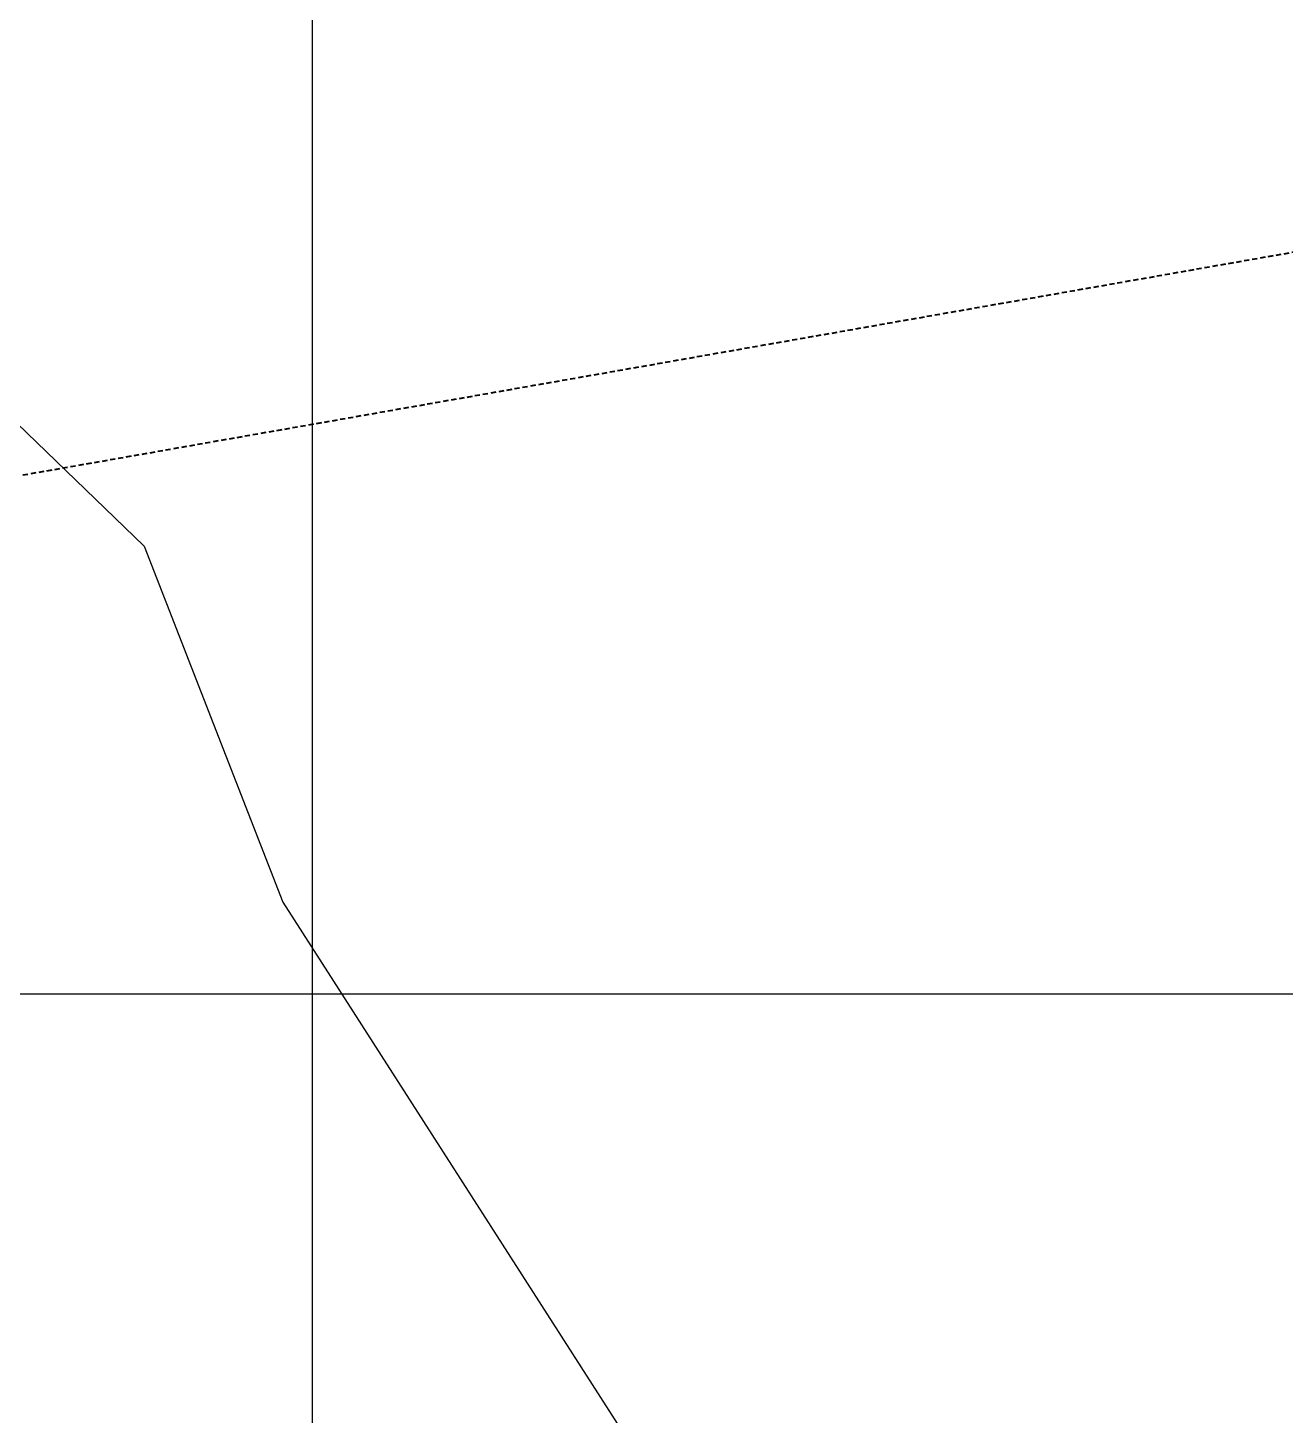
# Model space of a CAD drawing. Header units: millimetres. Extents: x 736950 to 738835, y 8500595 to 8502131.
# Drawn here: x 738190.27 to 738233.22, y 8501385.61 to 8501432.99 of the extents above; entities that cross this region are included whole.
import ezdxf

# ---------------------------------------------------------------- set-up
doc = ezdxf.new("R2010")
doc.units = ezdxf.units.MM
doc.linetypes.add('DASHED', pattern=[0.75, 0.5, -0.25])
for name, color, linetype, lineweight in [('COTAS', 40, 'Continuous', 5), ('PERIMETRO', 7, 'Continuous', 35), ('saiwite', 5, 'Continuous', 5)]:
    doc.layers.add(name, color=color, linetype=linetype, lineweight=lineweight)
doc.layers.add('Cuadricula Coordenadas', color=5, linetype='Continuous')
doc.styles.add('COTAS', font='arial.ttf')
doc.dimstyles.new('Copy of GenDist', dxfattribs={"dimtxt": 0.5, "dimasz": 2, "dimexe": 0.18, "dimexo": 0.0625, "dimgap": 1, "dimtad": 2, "dimzin": 1, "dimdsep": 46, "dimtxsty": 'COTAS', "dimcen": 0.09, "dimse1": 1, "dimse2": 1, "dimsd1": 1, "dimsd2": 1, "dimadec": 0, "dimazin": 0, "dimtfac": 1, "dimtofl": 0, "dimtmove": 0, "dimatfit": 3, "dimfxl": 1, "dimtolj": 1, "dimtzin": 0, "dimarcsym": 0})

# ---------------------------------------------------------------- blocks, each defined once
blk = doc.blocks.new('*D165')
at = {"layer": 'Defpoints', "color": 0, "transparency": 16777216}
for p in [(738505.2945807904, 8501473.002765065), (738158.5425738313, 8501412.173509907), (738158.6303101948, 8501411.673376212)]:
    blk.add_point(p, dxfattribs=at)
at = {"layer": 'COTAS', "color": 0, "transparency": 16777216, "insert": (738332.2232406659, 8501440.851429885), "char_height": 0.5, "attachment_point": 5, "rotation": 9.949916505918994, "style": 'COTAS'}
blk.add_mtext('\\A1;352.05', dxfattribs=at)

msp = doc.modelspace()

# ---------------------------------------------------------------- linework, layer by layer
at = {"layer": 'Cuadricula Coordenadas', "color": 8}
for p, q in [((738200, 8500595.507225098), (738200, 8502130.641312934)), ((736950.2264744169, 8501400), (738552.8979275209, 8501400))]:
    msp.add_line(p, q, dxfattribs=at)
at = {"layer": 'PERIMETRO', "linetype": 'DASHED', "ltscale": 0.35}
msp.add_lwpolyline([(738505.2945807902, 8501473.002765065), (738158.5425738312, 8501412.173509907), (738158.5425738312, 8501412.173509907), (738158.5425738312, 8501412.173509907), (738158.5425738312, 8501412.173509907), (738042.3158710625, 8501381.498171696), (737981.1961052574, 8501351.494217444), (737950.6537477591, 8501343.089650117), (737921.3905846927, 8501338.747753197), (737870.7162104911, 8501338.053293455), (737782.1367684584, 8501322.717628885), (737738.6411665253, 8501340.79069492), (737735.1536829113, 8501350.925961591), (737703.608889051, 8501372.260051185), (737683.200969866, 8501281.329551859)], dxfattribs=at)
at = {"layer": 'saiwite'}
for p, q in [((738177.5521815603, 8501431.402632385), (738194.2488997083, 8501415.286438635)), ((738194.2488997083, 8501415.286438635), (738198.9817577752, 8501403.13131973)), ((738198.9817577752, 8501403.13131973), (738227.0209752459, 8501359.462088788))]:
    msp.add_line(p, q, dxfattribs=at)

# ---------------------------------------------------------------- dimensions: what is measured, and where the dimension line sits
at = {"layer": 'COTAS'}
dim = msp.add_aligned_dim(p1=(738505.2945807903, 8501473.002765065), p2=(738158.5425738312, 8501412.173509907), distance=0.5077709941103958, dimstyle='Copy of GenDist', dxfattribs=at)
dim.commit()
dim.dimension.update_dxf_attribs({"geometry": '*D165', "text_midpoint": (738332.2232406659, 8501440.851429885)})

doc.saveas('drawing.dxf')
